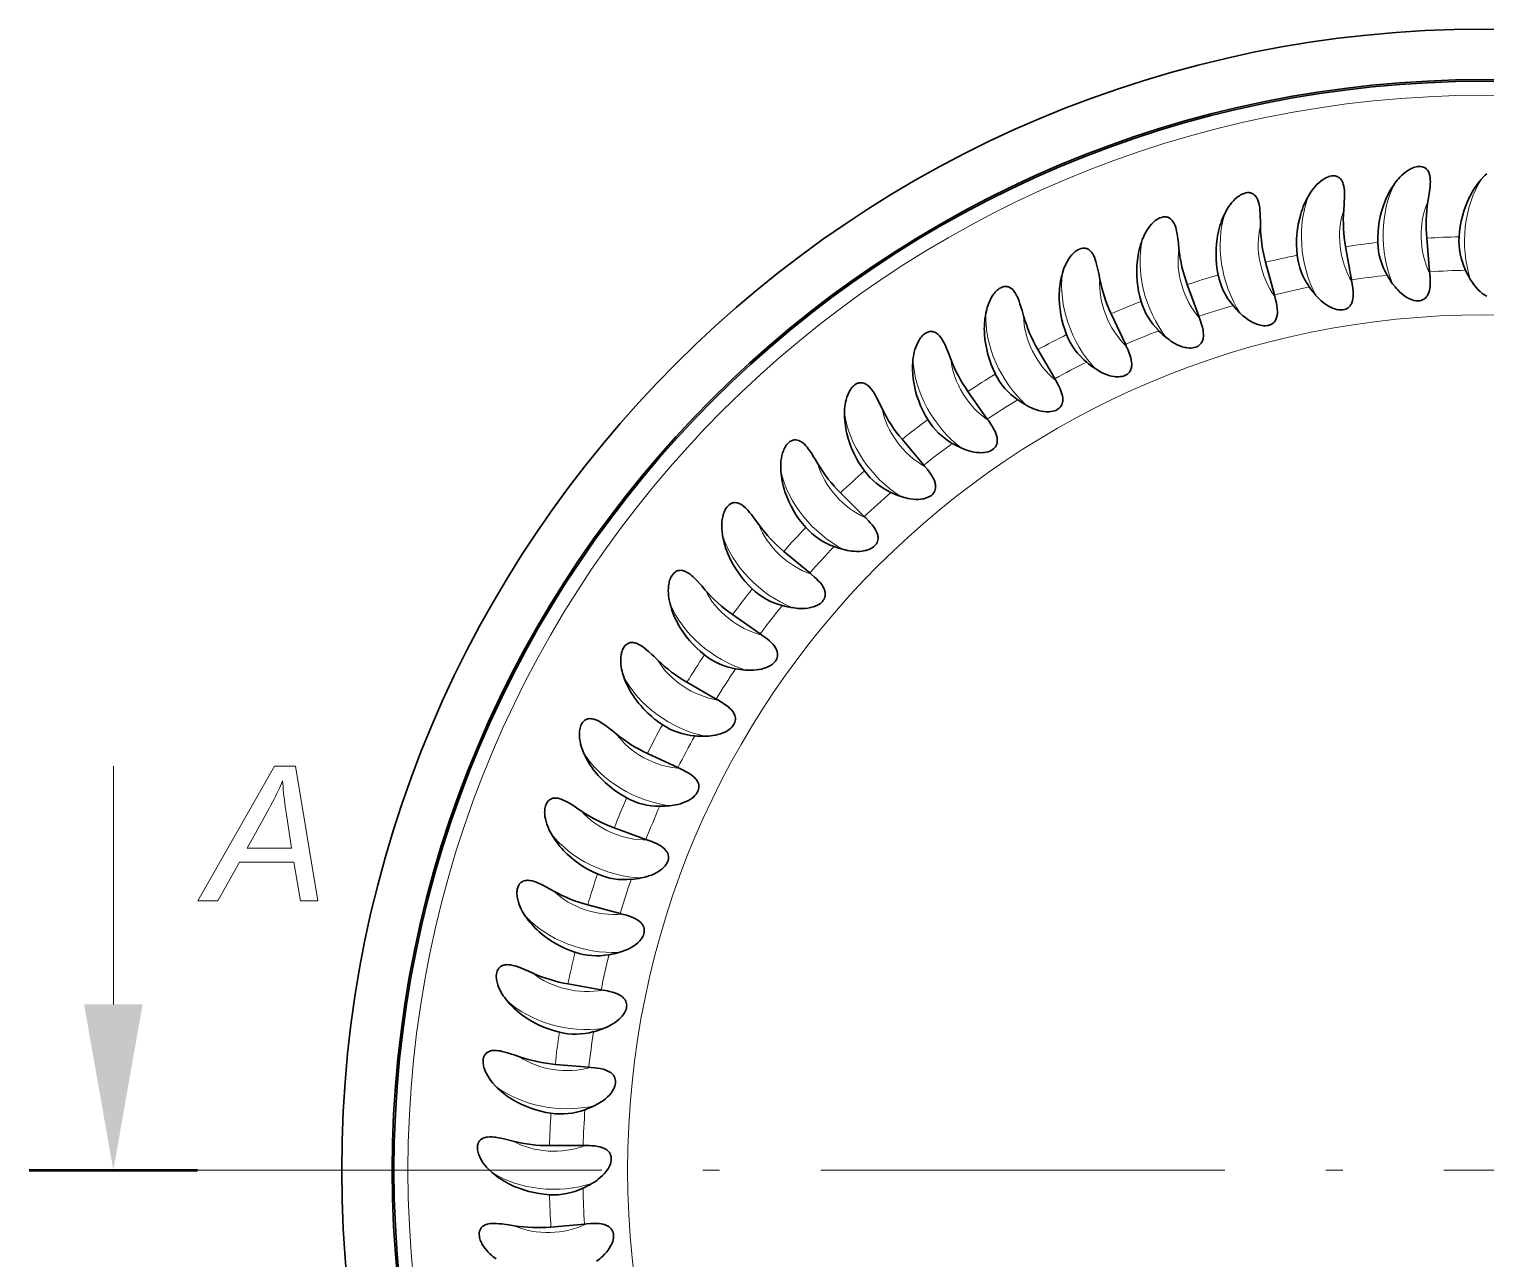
# Model space of a CAD drawing. Extents: x 0 to 297, y 0 to 546.
# Drawn here: x 115.16 to 158.41, y 509.59 to 546.12 of the extents above; entities that cross this region are included whole.
import ezdxf

# ---------------------------------------------------------------- set-up
doc = ezdxf.new("R2010")
doc.units = 0
doc.linetypes.add('DASHDOT', pattern=[18.5, 12, -3, 0.5, -3])

msp = doc.modelspace()

# ---------------------------------------------------------------- linework, layer by layer
at = {"color": 7, "lineweight": 30, "ltscale": 0.02501}
for p, q in [((156.648, 539.913), (156.736, 538.917)), ((149.539, 538.533), (149.881, 537.593))]:
    msp.add_line(p, q, dxfattribs=at)
at = {"color": 7, "lineweight": 30, "ltscale": 0.025009}
for p, q in [((154.242, 539.661), (154.415, 538.675)), ((147.28, 537.666), (147.703, 536.759)), ((145.104, 536.605), (145.605, 535.739)), ((143.03, 535.359), (143.604, 534.54)), ((141.072, 533.937), (141.715, 533.171)), ((137.563, 530.609), (138.33, 529.966)), ((136.04, 528.729), (136.859, 528.155)), ((134.686, 526.722), (135.553, 526.222)), ((133.513, 524.606), (134.419, 524.183)), ((132.528, 522.395), (133.468, 522.053)), ((131.74, 520.107), (132.706, 519.848)), ((131.154, 517.759), (132.139, 517.585)), ((130.775, 515.369), (131.771, 515.282)), ((130.605, 512.955), (131.606, 512.955)), ((130.647, 510.535), (131.644, 510.622))]:
    msp.add_line(p, q, dxfattribs=at)
at = {"color": 7, "lineweight": 30, "ltscale": 0.025008}
for p, q in [((151.866, 539.199), (152.125, 538.233)), ((139.245, 532.35), (139.952, 531.642))]:
    msp.add_line(p, q, dxfattribs=at)
at = {"color": 7, "lineweight": 30, "ltscale": 0.001466}
msp.add_line((156.736, 538.917), (156.741, 538.858), dxfattribs=at)
at = {"color": 7, "lineweight": 30, "ltscale": 0.001469}
msp.add_line((154.415, 538.675), (154.426, 538.618), dxfattribs=at)
at = {"color": 7, "lineweight": 30, "ltscale": 0.001468}
for p, q in [((152.125, 538.233), (152.14, 538.176)), ((147.703, 536.759), (147.728, 536.706)), ((145.605, 535.739), (145.634, 535.688)), ((141.715, 533.171), (141.753, 533.126)), ((139.952, 531.642), (139.994, 531.601)), ((138.33, 529.966), (138.375, 529.929)), ((136.859, 528.155), (136.908, 528.121)), ((135.553, 526.222), (135.604, 526.193)), ((132.706, 519.848), (132.763, 519.833)), ((132.139, 517.585), (132.197, 517.576)), ((131.771, 515.282), (131.83, 515.277)), ((131.606, 512.955), (131.664, 512.955)), ((131.644, 510.622), (131.702, 510.628))]:
    msp.add_line(p, q, dxfattribs=at)
at = {"color": 7, "lineweight": 30, "ltscale": 0.001467}
for p, q in [((149.881, 537.593), (149.902, 537.537)), ((143.604, 534.54), (143.637, 534.492)), ((134.419, 524.183), (134.473, 524.159)), ((133.468, 522.053), (133.523, 522.033))]:
    msp.add_line(p, q, dxfattribs=at)
at = {"color": 7, "lineweight": 13, "ltscale": 0.1769}
msp.add_line((117.657, 517.147), (117.657, 524.223), dxfattribs=at)
at = {"color": 7, "lineweight": 50, "ltscale": 0.125}
msp.add_line((115.157, 512.223), (120.157, 512.223), dxfattribs=at)
at = {"color": 7, "linetype": 'DASHDOT', "lineweight": 13}
msp.add_line((120.157, 512.223), (196.517, 512.223), dxfattribs=at)
at = {"color": 7, "lineweight": 30}
for points in [[(155.703, 541.542), (155.774, 541.634), (155.811, 541.678), (155.851, 541.721), (155.905, 541.776), (155.963, 541.828), (156.023, 541.876), (156.087, 541.921), (156.154, 541.96), (156.189, 541.978), (156.225, 541.994), (156.261, 542.009), (156.298, 542.021), (156.336, 542.031), (156.374, 542.038), (156.425, 542.042), (156.475, 542.041), (156.523, 542.032), (156.547, 542.025), (156.569, 542.017), (156.59, 542.006), (156.61, 541.994), (156.628, 541.981), (156.645, 541.965), (156.674, 541.932), (156.698, 541.895), (156.712, 541.866), (156.724, 541.837), (156.734, 541.804), (156.742, 541.771), (156.752, 541.705), (156.756, 541.638), (156.757, 541.585), (156.755, 541.533), (156.75, 541.45), (156.741, 541.368), (156.724, 541.244), (156.712, 541.163), (156.686, 540.999)], [(153.158, 541.201), (153.22, 541.299), (153.254, 541.346), (153.289, 541.392), (153.339, 541.451), (153.391, 541.508), (153.447, 541.561), (153.507, 541.611), (153.571, 541.657), (153.604, 541.678), (153.638, 541.697), (153.673, 541.714), (153.709, 541.73), (153.746, 541.743), (153.783, 541.753), (153.833, 541.762), (153.883, 541.765), (153.932, 541.761), (153.956, 541.756), (153.979, 541.749), (154.001, 541.741), (154.021, 541.73), (154.041, 541.718), (154.059, 541.705), (154.091, 541.674), (154.118, 541.639), (154.135, 541.612), (154.149, 541.584), (154.162, 541.552), (154.173, 541.519), (154.189, 541.454), (154.199, 541.388), (154.204, 541.336), (154.207, 541.283), (154.208, 541.201), (154.207, 541.118), (154.201, 540.993), (154.196, 540.911), (154.184, 540.746)], [(158.269, 541.66), (158.347, 541.745), (158.388, 541.786), (158.431, 541.825)], [(150.652, 540.64), (150.706, 540.742), (150.735, 540.792), (150.766, 540.841), (150.81, 540.905), (150.858, 540.966), (150.909, 541.024), (150.964, 541.079), (151.024, 541.13), (151.055, 541.153), (151.087, 541.175), (151.121, 541.196), (151.155, 541.214), (151.19, 541.23), (151.227, 541.244), (151.276, 541.257), (151.326, 541.265), (151.375, 541.265), (151.399, 541.262), (151.422, 541.257), (151.445, 541.25), (151.466, 541.242), (151.487, 541.232), (151.506, 541.22), (151.541, 541.192), (151.571, 541.159), (151.589, 541.134), (151.606, 541.107), (151.622, 541.076), (151.635, 541.045), (151.657, 540.981), (151.673, 540.916), (151.682, 540.865), (151.69, 540.813), (151.698, 540.731), (151.704, 540.648), (151.709, 540.524), (151.711, 540.441), (151.714, 540.275)], [(148.205, 539.862), (148.249, 539.969), (148.274, 540.021), (148.301, 540.072), (148.339, 540.139), (148.381, 540.204), (148.427, 540.267), (148.478, 540.326), (148.532, 540.382), (148.561, 540.408), (148.592, 540.433), (148.623, 540.456), (148.656, 540.478), (148.69, 540.497), (148.724, 540.514), (148.772, 540.531), (148.821, 540.543), (148.87, 540.547), (148.894, 540.547), (148.918, 540.544), (148.941, 540.539), (148.963, 540.533), (148.985, 540.524), (149.005, 540.514), (149.042, 540.489), (149.075, 540.46), (149.095, 540.436), (149.114, 540.41), (149.132, 540.381), (149.149, 540.351), (149.176, 540.29), (149.197, 540.226), (149.211, 540.176), (149.223, 540.125), (149.239, 540.043), (149.252, 539.961), (149.268, 539.838), (149.277, 539.756), (149.294, 539.591)], [(145.834, 538.873), (145.869, 538.984), (145.89, 539.038), (145.912, 539.092), (145.944, 539.162), (145.981, 539.23), (146.021, 539.296), (146.066, 539.36), (146.115, 539.421), (146.142, 539.449), (146.17, 539.477), (146.199, 539.502), (146.23, 539.526), (146.262, 539.549), (146.295, 539.568), (146.341, 539.59), (146.389, 539.606), (146.438, 539.615), (146.462, 539.616), (146.486, 539.615), (146.509, 539.613), (146.532, 539.608), (146.554, 539.602), (146.575, 539.593), (146.614, 539.572), (146.649, 539.545), (146.672, 539.523), (146.693, 539.499), (146.713, 539.472), (146.732, 539.443), (146.764, 539.385), (146.791, 539.323), (146.81, 539.274), (146.826, 539.224), (146.849, 539.145), (146.869, 539.064), (146.896, 538.943), (146.912, 538.862), (146.944, 538.699)], [(143.559, 537.682), (143.585, 537.795), (143.6, 537.851), (143.617, 537.906), (143.644, 537.979), (143.674, 538.05), (143.708, 538.12), (143.747, 538.187), (143.791, 538.252), (143.816, 538.283), (143.841, 538.312), (143.868, 538.341), (143.896, 538.367), (143.926, 538.392), (143.958, 538.415), (144.002, 538.44), (144.048, 538.46), (144.096, 538.473), (144.12, 538.477), (144.143, 538.478), (144.167, 538.478), (144.19, 538.475), (144.212, 538.47), (144.234, 538.464), (144.275, 538.446), (144.312, 538.422), (144.337, 538.403), (144.36, 538.381), (144.383, 538.355), (144.404, 538.328), (144.441, 538.273), (144.474, 538.214), (144.496, 538.167), (144.517, 538.118), (144.546, 538.041), (144.573, 537.963), (144.611, 537.844), (144.634, 537.764), (144.679, 537.605)], [(154.426, 538.618), (154.447, 538.49), (154.456, 538.425), (154.465, 538.335), (154.468, 538.245), (154.465, 538.181), (154.458, 538.118), (154.446, 538.056), (154.436, 538.024), (154.425, 537.993), (154.413, 537.966), (154.398, 537.94), (154.375, 537.905), (154.347, 537.874), (154.316, 537.847), (154.281, 537.824), (154.244, 537.806), (154.204, 537.793), (154.163, 537.785), (154.121, 537.78), (154.078, 537.78), (154.026, 537.785), (153.975, 537.795), (153.924, 537.809), (153.886, 537.822), (153.849, 537.837), (153.776, 537.871), (153.706, 537.911), (153.641, 537.955), (153.578, 538.002), (153.518, 538.053), (153.475, 538.093), (153.433, 538.135), (153.352, 538.223)], [(156.741, 538.858), (156.751, 538.729), (156.754, 538.664), (156.755, 538.573), (156.75, 538.483), (156.742, 538.42), (156.73, 538.357), (156.712, 538.297), (156.7, 538.266), (156.686, 538.236), (156.671, 538.21), (156.655, 538.185), (156.628, 538.153), (156.598, 538.124), (156.565, 538.1), (156.528, 538.08), (156.489, 538.066), (156.449, 538.056), (156.407, 538.051), (156.364, 538.051), (156.322, 538.054), (156.271, 538.064), (156.22, 538.078), (156.17, 538.096), (156.134, 538.112), (156.098, 538.13), (156.029, 538.171), (155.962, 538.217), (155.901, 538.266), (155.843, 538.319), (155.788, 538.375), (155.748, 538.419), (155.71, 538.464), (155.637, 538.558)], [(158.434, 538.187), (158.399, 538.206), (158.364, 538.227), (158.299, 538.273), (158.237, 538.325), (158.18, 538.379), (158.127, 538.437), (158.077, 538.497), (158.041, 538.545), (158.007, 538.593), (157.943, 538.694)], [(152.14, 538.176), (152.173, 538.051), (152.187, 537.987), (152.203, 537.898), (152.214, 537.808), (152.218, 537.745), (152.216, 537.681), (152.209, 537.618), (152.203, 537.586), (152.194, 537.554), (152.184, 537.526), (152.172, 537.499), (152.152, 537.462), (152.127, 537.429), (152.098, 537.399), (152.066, 537.373), (152.03, 537.352), (151.991, 537.336), (151.951, 537.323), (151.909, 537.316), (151.867, 537.312), (151.815, 537.312), (151.763, 537.318), (151.711, 537.327), (151.672, 537.336), (151.633, 537.348), (151.558, 537.376), (151.485, 537.41), (151.416, 537.448), (151.35, 537.489), (151.285, 537.535), (151.238, 537.571), (151.193, 537.609), (151.105, 537.69)], [(149.902, 537.537), (149.945, 537.415), (149.965, 537.353), (149.989, 537.266), (150.008, 537.177), (150.017, 537.115), (150.021, 537.051), (150.019, 536.988), (150.015, 536.955), (150.01, 536.922), (150.002, 536.893), (149.993, 536.865), (149.975, 536.827), (149.954, 536.792), (149.928, 536.76), (149.898, 536.731), (149.864, 536.707), (149.827, 536.687), (149.788, 536.671), (149.747, 536.66), (149.705, 536.653), (149.653, 536.648), (149.601, 536.649), (149.548, 536.654), (149.508, 536.66), (149.469, 536.668), (149.391, 536.689), (149.315, 536.717), (149.244, 536.748), (149.174, 536.784), (149.106, 536.824), (149.056, 536.856), (149.008, 536.89), (148.913, 536.962)], [(141.397, 536.298), (141.412, 536.412), (141.422, 536.469), (141.435, 536.526), (141.455, 536.601), (141.479, 536.674), (141.507, 536.746), (141.54, 536.817), (141.578, 536.885), (141.6, 536.918), (141.622, 536.95), (141.647, 536.98), (141.673, 537.009), (141.7, 537.037), (141.73, 537.062), (141.771, 537.091), (141.816, 537.115), (141.862, 537.132), (141.886, 537.138), (141.909, 537.141), (141.932, 537.143), (141.956, 537.142), (141.978, 537.139), (142.001, 537.135), (142.043, 537.121), (142.082, 537.1), (142.108, 537.083), (142.133, 537.063), (142.158, 537.04), (142.182, 537.015), (142.224, 536.962), (142.261, 536.907), (142.288, 536.862), (142.312, 536.815), (142.349, 536.741), (142.383, 536.665), (142.43, 536.55), (142.46, 536.473), (142.519, 536.319)], [(147.728, 536.706), (147.782, 536.588), (147.807, 536.528), (147.838, 536.443), (147.865, 536.357), (147.879, 536.295), (147.889, 536.232), (147.892, 536.169), (147.892, 536.135), (147.889, 536.103), (147.884, 536.073), (147.877, 536.044), (147.863, 536.005), (147.844, 535.968), (147.821, 535.933), (147.794, 535.902), (147.762, 535.875), (147.727, 535.852), (147.689, 535.833), (147.65, 535.818), (147.609, 535.807), (147.557, 535.799), (147.505, 535.795), (147.452, 535.795), (147.412, 535.798), (147.372, 535.802), (147.293, 535.817), (147.215, 535.838), (147.141, 535.863), (147.068, 535.892), (146.997, 535.926), (146.945, 535.953), (146.893, 535.983), (146.793, 536.047)], [(139.363, 534.729), (139.368, 534.845), (139.374, 534.903), (139.381, 534.96), (139.394, 535.036), (139.412, 535.112), (139.433, 535.186), (139.46, 535.259), (139.493, 535.331), (139.511, 535.365), (139.531, 535.399), (139.553, 535.432), (139.576, 535.463), (139.601, 535.492), (139.628, 535.52), (139.667, 535.553), (139.709, 535.581), (139.754, 535.601), (139.777, 535.609), (139.8, 535.615), (139.823, 535.618), (139.846, 535.62), (139.869, 535.619), (139.892, 535.616), (139.935, 535.606), (139.976, 535.589), (140.003, 535.574), (140.03, 535.556), (140.057, 535.535), (140.083, 535.512), (140.129, 535.464), (140.171, 535.412), (140.201, 535.369), (140.23, 535.325), (140.273, 535.254), (140.313, 535.182), (140.37, 535.071), (140.407, 534.997), (140.479, 534.848)], [(145.634, 535.688), (145.698, 535.575), (145.728, 535.518), (145.767, 535.436), (145.801, 535.352), (145.821, 535.292), (145.836, 535.23), (145.845, 535.167), (145.847, 535.134), (145.847, 535.101), (145.845, 535.071), (145.84, 535.042), (145.83, 535.001), (145.815, 534.963), (145.795, 534.927), (145.77, 534.893), (145.741, 534.864), (145.708, 534.838), (145.672, 534.815), (145.634, 534.797), (145.594, 534.783), (145.544, 534.769), (145.492, 534.761), (145.439, 534.756), (145.399, 534.756), (145.359, 534.757), (145.279, 534.764), (145.199, 534.778), (145.123, 534.797), (145.048, 534.82), (144.974, 534.847), (144.92, 534.87), (144.866, 534.895), (144.76, 534.95)], [(143.637, 534.492), (143.711, 534.385), (143.746, 534.33), (143.792, 534.252), (143.833, 534.171), (143.858, 534.113), (143.878, 534.053), (143.893, 533.991), (143.898, 533.958), (143.901, 533.925), (143.901, 533.896), (143.899, 533.866), (143.892, 533.825), (143.881, 533.785), (143.864, 533.747), (143.842, 533.712), (143.816, 533.68), (143.785, 533.651), (143.751, 533.626), (143.715, 533.604), (143.676, 533.586), (143.627, 533.569), (143.576, 533.556), (143.524, 533.547), (143.484, 533.542), (143.444, 533.54), (143.364, 533.541), (143.283, 533.547), (143.206, 533.559), (143.129, 533.576), (143.053, 533.597), (142.997, 533.615), (142.941, 533.635), (142.831, 533.68)], [(137.474, 532.99), (137.469, 533.106), (137.469, 533.164), (137.472, 533.222), (137.478, 533.299), (137.489, 533.375), (137.504, 533.451), (137.524, 533.527), (137.55, 533.6), (137.566, 533.636), (137.583, 533.672), (137.601, 533.706), (137.622, 533.739), (137.644, 533.771), (137.669, 533.801), (137.705, 533.837), (137.744, 533.868), (137.787, 533.893), (137.809, 533.902), (137.832, 533.91), (137.854, 533.916), (137.877, 533.919), (137.9, 533.92), (137.923, 533.92), (137.967, 533.913), (138.009, 533.9), (138.038, 533.887), (138.066, 533.872), (138.095, 533.853), (138.122, 533.833), (138.173, 533.789), (138.219, 533.74), (138.253, 533.7), (138.286, 533.659), (138.334, 533.592), (138.381, 533.523), (138.447, 533.418), (138.49, 533.348), (138.575, 533.206)], [(141.753, 533.126), (141.835, 533.026), (141.875, 532.974), (141.927, 532.901), (141.975, 532.824), (142.005, 532.768), (142.031, 532.71), (142.051, 532.649), (142.059, 532.617), (142.064, 532.585), (142.067, 532.555), (142.068, 532.525), (142.065, 532.484), (142.056, 532.443), (142.043, 532.404), (142.024, 532.367), (142.001, 532.332), (141.973, 532.301), (141.942, 532.273), (141.907, 532.248), (141.87, 532.227), (141.823, 532.205), (141.773, 532.188), (141.722, 532.174), (141.683, 532.167), (141.643, 532.161), (141.563, 532.154), (141.482, 532.154), (141.404, 532.159), (141.326, 532.169), (141.249, 532.183), (141.191, 532.196), (141.134, 532.211), (141.02, 532.247)], [(135.743, 531.093), (135.728, 531.208), (135.723, 531.265), (135.721, 531.323), (135.721, 531.401), (135.725, 531.478), (135.733, 531.555), (135.747, 531.632), (135.766, 531.707), (135.778, 531.745), (135.792, 531.781), (135.808, 531.817), (135.825, 531.852), (135.845, 531.885), (135.867, 531.917), (135.9, 531.956), (135.936, 531.991), (135.976, 532.019), (135.998, 532.031), (136.02, 532.04), (136.042, 532.048), (136.064, 532.053), (136.087, 532.057), (136.11, 532.058), (136.154, 532.055), (136.197, 532.046), (136.227, 532.035), (136.256, 532.023), (136.287, 532.007), (136.316, 531.989), (136.37, 531.949), (136.42, 531.905), (136.458, 531.868), (136.494, 531.83), (136.548, 531.767), (136.6, 531.703), (136.676, 531.604), (136.725, 531.537), (136.822, 531.404)], [(139.994, 531.601), (140.085, 531.509), (140.129, 531.461), (140.188, 531.392), (140.242, 531.319), (140.277, 531.266), (140.307, 531.21), (140.333, 531.152), (140.343, 531.121), (140.351, 531.089), (140.357, 531.06), (140.36, 531.03), (140.361, 530.988), (140.356, 530.947), (140.346, 530.907), (140.331, 530.868), (140.31, 530.832), (140.285, 530.798), (140.257, 530.768), (140.224, 530.74), (140.189, 530.716), (140.144, 530.69), (140.096, 530.668), (140.046, 530.651), (140.008, 530.639), (139.969, 530.63), (139.89, 530.617), (139.809, 530.609), (139.731, 530.608), (139.653, 530.611), (139.574, 530.618), (139.516, 530.626), (139.457, 530.636), (139.341, 530.662)], [(134.184, 529.052), (134.16, 529.165), (134.15, 529.222), (134.142, 529.279), (134.135, 529.357), (134.133, 529.434), (134.134, 529.511), (134.141, 529.589), (134.154, 529.666), (134.163, 529.704), (134.173, 529.742), (134.186, 529.779), (134.2, 529.815), (134.217, 529.85), (134.236, 529.884), (134.265, 529.926), (134.299, 529.964), (134.336, 529.995), (134.356, 530.008), (134.377, 530.02), (134.399, 530.029), (134.421, 530.037), (134.443, 530.042), (134.466, 530.045), (134.51, 530.046), (134.554, 530.041), (134.585, 530.033), (134.615, 530.023), (134.646, 530.01), (134.677, 529.994), (134.734, 529.959), (134.788, 529.92), (134.829, 529.886), (134.868, 529.852), (134.927, 529.794), (134.985, 529.734), (135.069, 529.642), (135.124, 529.58), (135.232, 529.455)], [(138.375, 529.929), (138.474, 529.844), (138.522, 529.801), (138.586, 529.737), (138.647, 529.67), (138.686, 529.62), (138.721, 529.567), (138.751, 529.511), (138.765, 529.481), (138.776, 529.45), (138.784, 529.421), (138.79, 529.392), (138.794, 529.35), (138.793, 529.309), (138.786, 529.268), (138.774, 529.228), (138.757, 529.19), (138.735, 529.155), (138.709, 529.121), (138.679, 529.091), (138.647, 529.064), (138.604, 529.034), (138.558, 529.008), (138.51, 528.986), (138.473, 528.972), (138.435, 528.959), (138.357, 528.939), (138.277, 528.925), (138.2, 528.916), (138.121, 528.912), (138.042, 528.913), (137.983, 528.916), (137.924, 528.921), (137.806, 528.936)], [(136.908, 528.121), (137.013, 528.046), (137.065, 528.007), (137.135, 527.949), (137.201, 527.887), (137.244, 527.841), (137.284, 527.791), (137.319, 527.738), (137.335, 527.709), (137.349, 527.679), (137.359, 527.651), (137.368, 527.623), (137.375, 527.582), (137.378, 527.54), (137.375, 527.499), (137.367, 527.458), (137.353, 527.419), (137.334, 527.382), (137.311, 527.346), (137.284, 527.314), (137.254, 527.284), (137.214, 527.25), (137.17, 527.221), (137.125, 527.194), (137.089, 527.177), (137.052, 527.161), (136.976, 527.134), (136.898, 527.113), (136.821, 527.098), (136.744, 527.087), (136.665, 527.081), (136.606, 527.078), (136.547, 527.078), (136.428, 527.083)], [(132.81, 526.883), (132.775, 526.993), (132.76, 527.049), (132.748, 527.106), (132.734, 527.182), (132.725, 527.259), (132.72, 527.336), (132.72, 527.414), (132.726, 527.492), (132.731, 527.531), (132.739, 527.569), (132.748, 527.607), (132.759, 527.645), (132.773, 527.681), (132.789, 527.716), (132.814, 527.76), (132.844, 527.801), (132.879, 527.836), (132.898, 527.851), (132.918, 527.864), (132.938, 527.875), (132.959, 527.884), (132.981, 527.892), (133.003, 527.897), (133.047, 527.902), (133.092, 527.9), (133.123, 527.895), (133.153, 527.888), (133.186, 527.877), (133.218, 527.864), (133.278, 527.835), (133.336, 527.8), (133.379, 527.77), (133.421, 527.739), (133.485, 527.687), (133.548, 527.632), (133.639, 527.548), (133.699, 527.491), (133.818, 527.376)], [(135.604, 526.193), (135.715, 526.128), (135.771, 526.093), (135.845, 526.041), (135.916, 525.986), (135.963, 525.943), (136.007, 525.897), (136.047, 525.847), (136.065, 525.82), (136.082, 525.791), (136.094, 525.764), (136.105, 525.736), (136.117, 525.696), (136.123, 525.655), (136.124, 525.614), (136.119, 525.573), (136.108, 525.532), (136.093, 525.494), (136.073, 525.456), (136.049, 525.422), (136.022, 525.389), (135.985, 525.352), (135.944, 525.319), (135.9, 525.289), (135.866, 525.268), (135.831, 525.249), (135.758, 525.216), (135.682, 525.188), (135.607, 525.166), (135.53, 525.148), (135.453, 525.135), (135.394, 525.128), (135.335, 525.122), (135.216, 525.117)], [(131.629, 524.602), (131.585, 524.709), (131.566, 524.764), (131.548, 524.819), (131.528, 524.894), (131.512, 524.969), (131.5, 525.046), (131.493, 525.124), (131.493, 525.202), (131.495, 525.241), (131.498, 525.28), (131.504, 525.318), (131.512, 525.357), (131.523, 525.394), (131.536, 525.431), (131.557, 525.477), (131.583, 525.52), (131.615, 525.557), (131.632, 525.574), (131.651, 525.589), (131.671, 525.602), (131.691, 525.613), (131.712, 525.622), (131.734, 525.629), (131.777, 525.638), (131.821, 525.64), (131.853, 525.638), (131.884, 525.633), (131.918, 525.626), (131.951, 525.616), (132.013, 525.591), (132.073, 525.562), (132.119, 525.536), (132.163, 525.508), (132.232, 525.462), (132.299, 525.413), (132.398, 525.337), (132.462, 525.286), (132.591, 525.182)], [(134.473, 524.159), (134.59, 524.103), (134.648, 524.073), (134.726, 524.028), (134.802, 523.979), (134.853, 523.941), (134.901, 523.899), (134.944, 523.853), (134.965, 523.827), (134.984, 523.8), (134.999, 523.774), (135.012, 523.747), (135.027, 523.708), (135.037, 523.668), (135.041, 523.627), (135.04, 523.585), (135.033, 523.544), (135.021, 523.504), (135.004, 523.466), (134.983, 523.429), (134.959, 523.394), (134.925, 523.354), (134.888, 523.317), (134.847, 523.284), (134.815, 523.26), (134.781, 523.238), (134.711, 523.198), (134.638, 523.164), (134.565, 523.136), (134.491, 523.112), (134.414, 523.091), (134.357, 523.079), (134.298, 523.068), (134.18, 523.053)], [(130.652, 522.227), (130.599, 522.33), (130.574, 522.383), (130.552, 522.436), (130.526, 522.509), (130.503, 522.583), (130.485, 522.658), (130.471, 522.735), (130.464, 522.813), (130.462, 522.852), (130.463, 522.891), (130.465, 522.93), (130.47, 522.969), (130.477, 523.007), (130.486, 523.044), (130.504, 523.092), (130.526, 523.137), (130.554, 523.178), (130.57, 523.196), (130.588, 523.212), (130.606, 523.227), (130.625, 523.24), (130.646, 523.251), (130.666, 523.26), (130.709, 523.272), (130.753, 523.278), (130.784, 523.279), (130.816, 523.277), (130.85, 523.272), (130.884, 523.265), (130.948, 523.246), (131.011, 523.222), (131.058, 523.2), (131.105, 523.177), (131.178, 523.137), (131.249, 523.094), (131.353, 523.027), (131.422, 522.981), (131.559, 522.888)], [(133.523, 522.033), (133.645, 521.988), (133.705, 521.963), (133.787, 521.926), (133.867, 521.883), (133.921, 521.849), (133.972, 521.812), (134.02, 521.77), (134.043, 521.746), (134.064, 521.72), (134.081, 521.696), (134.097, 521.671), (134.115, 521.633), (134.128, 521.594), (134.136, 521.553), (134.138, 521.512), (134.135, 521.47), (134.127, 521.429), (134.113, 521.389), (134.096, 521.351), (134.074, 521.314), (134.044, 521.271), (134.01, 521.232), (133.972, 521.194), (133.942, 521.168), (133.911, 521.143), (133.845, 521.097), (133.775, 521.057), (133.705, 521.022), (133.632, 520.992), (133.558, 520.965), (133.502, 520.948), (133.444, 520.932), (133.328, 520.906)], [(129.885, 519.776), (129.823, 519.874), (129.795, 519.924), (129.768, 519.976), (129.735, 520.046), (129.706, 520.118), (129.681, 520.191), (129.661, 520.266), (129.647, 520.343), (129.642, 520.382), (129.639, 520.421), (129.638, 520.46), (129.639, 520.499), (129.643, 520.538), (129.649, 520.576), (129.662, 520.625), (129.681, 520.672), (129.705, 520.715), (129.72, 520.734), (129.736, 520.752), (129.752, 520.768), (129.771, 520.783), (129.79, 520.795), (129.81, 520.806), (129.851, 520.822), (129.894, 520.832), (129.926, 520.835), (129.957, 520.836), (129.992, 520.834), (130.026, 520.83), (130.091, 520.817), (130.156, 520.798), (130.205, 520.781), (130.254, 520.762), (130.33, 520.728), (130.404, 520.692), (130.514, 520.634), (130.587, 520.594), (130.732, 520.514)], [(132.763, 519.833), (132.888, 519.799), (132.95, 519.779), (133.035, 519.749), (133.118, 519.714), (133.175, 519.685), (133.229, 519.652), (133.28, 519.614), (133.305, 519.592), (133.328, 519.569), (133.348, 519.546), (133.365, 519.522), (133.387, 519.486), (133.403, 519.448), (133.415, 519.408), (133.421, 519.367), (133.421, 519.326), (133.416, 519.284), (133.407, 519.243), (133.392, 519.203), (133.374, 519.165), (133.348, 519.12), (133.318, 519.077), (133.283, 519.037), (133.256, 519.008), (133.227, 518.98), (133.164, 518.929), (133.098, 518.882), (133.032, 518.842), (132.962, 518.805), (132.891, 518.772), (132.836, 518.75), (132.78, 518.729), (132.667, 518.694)], [(129.335, 517.268), (129.265, 517.36), (129.232, 517.407), (129.201, 517.456), (129.162, 517.523), (129.127, 517.592), (129.096, 517.663), (129.069, 517.736), (129.048, 517.812), (129.04, 517.85), (129.034, 517.889), (129.029, 517.927), (129.027, 517.966), (129.027, 518.005), (129.03, 518.044), (129.039, 518.094), (129.054, 518.142), (129.074, 518.187), (129.087, 518.208), (129.101, 518.227), (129.117, 518.244), (129.133, 518.26), (129.151, 518.275), (129.17, 518.287), (129.21, 518.307), (129.252, 518.32), (129.283, 518.326), (129.315, 518.33), (129.349, 518.331), (129.384, 518.33), (129.45, 518.323), (129.516, 518.31), (129.567, 518.297), (129.617, 518.282), (129.695, 518.255), (129.773, 518.225), (129.887, 518.177), (129.963, 518.144), (130.114, 518.076)], [(132.197, 517.576), (132.324, 517.552), (132.388, 517.538), (132.475, 517.515), (132.561, 517.487), (132.62, 517.463), (132.677, 517.435), (132.731, 517.402), (132.758, 517.383), (132.783, 517.361), (132.805, 517.34), (132.824, 517.318), (132.849, 517.284), (132.868, 517.248), (132.883, 517.209), (132.893, 517.169), (132.897, 517.127), (132.896, 517.085), (132.89, 517.044), (132.879, 517.003), (132.865, 516.963), (132.842, 516.916), (132.815, 516.87), (132.785, 516.827), (132.76, 516.796), (132.733, 516.766), (132.676, 516.709), (132.614, 516.657), (132.551, 516.611), (132.485, 516.569), (132.417, 516.53), (132.364, 516.503), (132.31, 516.477), (132.2, 516.432)], [(129.006, 514.721), (128.928, 514.806), (128.891, 514.851), (128.856, 514.897), (128.811, 514.96), (128.77, 515.026), (128.733, 515.094), (128.7, 515.165), (128.673, 515.238), (128.661, 515.275), (128.651, 515.313), (128.644, 515.352), (128.638, 515.39), (128.635, 515.429), (128.635, 515.468), (128.639, 515.518), (128.649, 515.568), (128.666, 515.614), (128.677, 515.636), (128.689, 515.656), (128.703, 515.675), (128.718, 515.692), (128.735, 515.708), (128.753, 515.722), (128.791, 515.745), (128.832, 515.762), (128.862, 515.771), (128.893, 515.777), (128.927, 515.781), (128.961, 515.783), (129.028, 515.782), (129.095, 515.775), (129.147, 515.766), (129.198, 515.755), (129.278, 515.735), (129.358, 515.712), (129.477, 515.675), (129.555, 515.648), (129.711, 515.594)], [(131.83, 515.277), (131.959, 515.265), (132.023, 515.256), (132.113, 515.241), (132.201, 515.221), (132.261, 515.202), (132.321, 515.179), (132.377, 515.151), (132.406, 515.134), (132.433, 515.115), (132.456, 515.096), (132.477, 515.075), (132.505, 515.043), (132.527, 515.009), (132.546, 514.972), (132.559, 514.932), (132.566, 514.891), (132.569, 514.85), (132.566, 514.807), (132.559, 514.766), (132.548, 514.725), (132.53, 514.676), (132.508, 514.628), (132.481, 514.583), (132.459, 514.549), (132.435, 514.517), (132.383, 514.456), (132.325, 514.399), (132.267, 514.347), (132.205, 514.299), (132.14, 514.254), (132.09, 514.223), (132.039, 514.193), (131.933, 514.138)], [(128.9, 512.155), (128.815, 512.233), (128.774, 512.275), (128.735, 512.317), (128.685, 512.377), (128.638, 512.438), (128.595, 512.503), (128.557, 512.57), (128.523, 512.641), (128.508, 512.677), (128.495, 512.714), (128.484, 512.752), (128.475, 512.79), (128.469, 512.828), (128.465, 512.867), (128.465, 512.917), (128.471, 512.968), (128.483, 513.015), (128.492, 513.037), (128.503, 513.059), (128.515, 513.079), (128.529, 513.097), (128.544, 513.115), (128.56, 513.13), (128.596, 513.156), (128.635, 513.177), (128.665, 513.188), (128.695, 513.197), (128.729, 513.205), (128.763, 513.21), (128.83, 513.214), (128.897, 513.213), (128.949, 513.208), (129.001, 513.202), (129.083, 513.189), (129.164, 513.174), (129.286, 513.146), (129.366, 513.127), (129.527, 513.087)], [(131.664, 512.955), (131.794, 512.954), (131.859, 512.951), (131.949, 512.944), (132.039, 512.931), (132.101, 512.918), (132.162, 512.9), (132.221, 512.877), (132.251, 512.862), (132.279, 512.846), (132.304, 512.829), (132.327, 512.81), (132.357, 512.781), (132.383, 512.749), (132.404, 512.713), (132.421, 512.675), (132.432, 512.635), (132.438, 512.594), (132.439, 512.552), (132.436, 512.509), (132.429, 512.467), (132.415, 512.417), (132.396, 512.368), (132.374, 512.32), (132.354, 512.285), (132.333, 512.251), (132.287, 512.185), (132.235, 512.123), (132.181, 512.067), (132.123, 512.014), (132.063, 511.963), (132.016, 511.927), (131.967, 511.893), (131.867, 511.829)], [(129.018, 509.59), (128.926, 509.66), (128.882, 509.698), (128.839, 509.737), (128.784, 509.792), (128.733, 509.849), (128.684, 509.91), (128.64, 509.974), (128.6, 510.041), (128.582, 510.076), (128.566, 510.111), (128.552, 510.148), (128.539, 510.185), (128.53, 510.223), (128.523, 510.261), (128.518, 510.311), (128.519, 510.362), (128.528, 510.41), (128.535, 510.433), (128.543, 510.456), (128.554, 510.476), (128.566, 510.496), (128.58, 510.515), (128.595, 510.532), (128.628, 510.561), (128.665, 510.585), (128.694, 510.599), (128.723, 510.61), (128.756, 510.62), (128.79, 510.628), (128.856, 510.638), (128.923, 510.643), (128.975, 510.643), (129.027, 510.642), (129.11, 510.636), (129.193, 510.627), (129.316, 510.611), (129.398, 510.598), (129.561, 510.572)], [(131.702, 510.628), (131.831, 510.638), (131.896, 510.641), (131.987, 510.642), (132.077, 510.637), (132.14, 510.629), (132.203, 510.617), (132.263, 510.599), (132.294, 510.586), (132.324, 510.572), (132.35, 510.558), (132.375, 510.541), (132.407, 510.515), (132.436, 510.485), (132.46, 510.451), (132.48, 510.415), (132.495, 510.376), (132.504, 510.335), (132.509, 510.293), (132.51, 510.251), (132.506, 510.208), (132.496, 510.157), (132.482, 510.107), (132.464, 510.057), (132.448, 510.02), (132.43, 509.984), (132.389, 509.915), (132.343, 509.849), (132.294, 509.788), (132.241, 509.73), (132.185, 509.674), (132.141, 509.634), (132.096, 509.596), (132.002, 509.524)]]:
    msp.add_lwpolyline(points, dxfattribs=at)
at = {"color": 7, "lineweight": 13}
for points in [[(120.17, 520.223), (122.437, 524.223), (123.068, 524.223), (123.728, 520.223), (123.21, 520.223), (123.016, 521.375), (121.398, 521.375), (120.757, 520.223)], [(121.627, 521.787), (122.95, 521.787), (122.795, 522.791), (122.777, 522.908), (122.761, 523.022), (122.747, 523.131), (122.734, 523.237), (122.722, 523.339), (122.711, 523.436), (122.702, 523.53), (122.694, 523.619), (122.688, 523.705), (122.683, 523.787), (122.654, 523.717), (122.623, 523.644), (122.59, 523.569), (122.554, 523.491), (122.515, 523.411), (122.474, 523.328), (122.43, 523.243), (122.384, 523.155), (122.336, 523.064), (122.285, 522.971)]]:
    msp.add_lwpolyline(points, close=True, dxfattribs=at)
at = {"color": 7, "lineweight": 30}
for radius in [33.9, 32.4, 32.35]:
    msp.add_circle((158.337, 512.223), radius, dxfattribs=at)
at = {"color": 7, "lineweight": 13}
for radius in [31.934, 25.412]:
    msp.add_circle((158.337, 512.223), radius, dxfattribs=at)
at = {"color": 7, "lineweight": 30}
for centre, radius, start, end in [((157.759, 540.068), 2.53, 144.3455, 158.4814), ((160.188, 540.012), 2.53, 139.3455, 153.4814), ((155.334, 539.911), 2.53, 149.3455, 163.4814), ((160.728, 539.769), 3.123, 153.9062, 176.5804), ((152.933, 539.544), 2.53, 154.3455, 168.4814), ((155.908, 539.765), 3.123, 163.9062, 186.5804), ((158.631, 540.437), 4.458, 176.0235, 190.0269), ((158.318, 539.872), 3.123, 158.9062, 181.5804), ((161.089, 540.304), 4.458, 171.0235, 185.0269), ((156.171, 540.355), 4.458, 181.0235, 195.0269), ((150.572, 538.969), 2.53, 159.3455, 173.4814), ((153.517, 539.449), 3.123, 168.9062, 191.5804), ((157.209, 539.836), 2.014, 181.4081, 210.5768), ((159.62, 539.829), 2.014, 176.4068, 205.5698), ((153.727, 540.059), 4.458, 186.0235, 200.0269), ((154.806, 539.632), 2.014, 186.4069, 215.5746), ((148.27, 538.191), 2.53, 164.3455, 178.4814), ((151.161, 538.924), 3.121, 173.8904, 196.5722), ((160.614, 540.275), 3.105, 205.0795, 210.6256), ((151.319, 539.552), 4.458, 191.0235, 205.0269), ((152.431, 539.22), 2.014, 191.4067, 220.5747), ((155.709, 540.244), 3.105, 215.0795, 220.6256), ((158.161, 540.367), 3.105, 210.0795, 215.6256), ((148.861, 538.197), 3.121, 178.8904, 201.5722), ((150.101, 538.603), 2.014, 196.4067, 225.5747), ((146.045, 537.215), 2.53, 169.3455, 183.4814), ((148.964, 538.836), 4.458, 196.0235, 210.0269), ((153.276, 539.909), 3.105, 220.0795, 225.6256), ((150.883, 539.362), 3.105, 225.0795, 230.6256), ((146.635, 537.274), 3.123, 183.9062, 206.5804), ((147.833, 537.784), 2.014, 201.4067, 230.5747), ((143.914, 536.048), 2.53, 174.3455, 188.4814), ((146.68, 537.918), 4.458, 201.0235, 215.0269), ((145.645, 536.772), 2.014, 206.4067, 235.5747), ((148.546, 538.609), 3.105, 230.0795, 235.6256), ((144.496, 536.158), 3.123, 188.9062, 211.5804), ((146.283, 537.656), 3.105, 235.0795, 240.6256), ((141.893, 534.701), 2.53, 179.3455, 193.4814), ((144.485, 536.804), 4.458, 206.0235, 220.0269), ((143.554, 535.572), 2.014, 211.4067, 240.5747), ((142.462, 534.861), 3.123, 193.9062, 216.5804), ((144.113, 536.508), 3.105, 240.0795, 245.6256), ((139.996, 533.182), 2.53, 184.3455, 198.4814), ((142.395, 535.503), 4.458, 211.0235, 225.0269), ((141.575, 534.195), 2.014, 216.4067, 245.5747), ((140.55, 533.391), 3.123, 198.9062, 221.5804), ((142.05, 535.176), 3.105, 245.0795, 250.6256), ((138.239, 531.504), 2.53, 189.3455, 203.4814), ((140.427, 534.025), 4.458, 216.0235, 230.0269), ((139.724, 532.65), 2.014, 221.4067, 250.5747), ((140.112, 533.669), 3.105, 250.0795, 255.6256), ((138.773, 531.761), 3.123, 203.9062, 226.5804), ((138.595, 532.381), 4.458, 221.0234, 235.0269), ((138.014, 530.95), 2.014, 226.4067, 255.5747), ((136.635, 529.679), 2.53, 194.3455, 208.4814), ((138.312, 531.999), 3.105, 255.0795, 260.6256), ((137.144, 529.981), 3.123, 208.9062, 231.5804), ((136.913, 530.584), 4.458, 226.0234, 240.0269), ((136.46, 529.108), 2.014, 231.4067, 260.5747), ((135.197, 527.721), 2.53, 199.3455, 213.4814), ((136.664, 530.179), 3.105, 260.0795, 265.6256), ((135.571, 527.974), 2.982, 213.5734, 228.5319), ((135.822, 528.24), 3.348, 228.3326, 236.1561), ((135.395, 528.647), 4.458, 231.0234, 245.0269), ((135.071, 527.137), 2.014, 236.4067, 265.5747), ((135.182, 528.222), 3.105, 265.0795, 270.6256), ((133.934, 525.645), 2.53, 204.3455, 218.4814), ((134.383, 526.031), 3.123, 218.9062, 241.5804), ((134.051, 526.585), 4.458, 236.0234, 250.0269), ((133.86, 525.052), 2.014, 241.4067, 270.5747), ((133.876, 526.143), 3.105, 270.0795, 275.6256), ((132.857, 523.467), 2.53, 209.3455, 223.4814), ((133.27, 523.891), 3.123, 223.9062, 246.5804), ((132.835, 522.87), 2.014, 246.4067, 275.5747), ((132.756, 523.958), 3.105, 275.0795, 280.6256), ((132.891, 524.414), 4.458, 241.0234, 255.0269), ((131.974, 521.204), 2.53, 214.3455, 228.4814), ((132.349, 521.662), 3.123, 228.9062, 251.5804), ((132.004, 520.607), 2.014, 251.4083, 280.5772), ((131.83, 521.684), 3.105, 280.0795, 285.6256), ((131.926, 522.149), 4.458, 246.0235, 260.0269), ((131.292, 518.872), 2.53, 219.3455, 233.4814), ((131.625, 519.36), 3.121, 233.8904, 256.5722), ((131.107, 519.337), 3.105, 285.0795, 290.6256), ((131.374, 518.28), 2.014, 256.4068, 285.5745), ((131.161, 519.81), 4.458, 251.0235, 265.0269), ((130.815, 516.489), 2.53, 224.3455, 238.4814), ((131.105, 517.006), 3.123, 238.9062, 261.5804), ((130.948, 515.908), 2.014, 261.4068, 290.5698), ((130.59, 516.937), 3.105, 290.0795, 295.6256), ((130.603, 517.412), 4.458, 256.0234, 270.0269), ((130.548, 514.074), 2.53, 229.3455, 243.4814), ((130.791, 514.614), 3.123, 243.9062, 266.5804), ((130.731, 513.506), 2.014, 266.4068, 295.5698), ((130.285, 514.501), 3.105, 295.0795, 300.6256), ((130.256, 514.976), 4.458, 261.0234, 275.0269)]:
    msp.add_arc(centre, radius, start, end, dxfattribs=at)
at = {"color": 7, "lineweight": 13}
for radius, start, end in [(27.741, 96.5015, 98.4893), (27.741, 91.5015, 93.4893), (27.741, 101.5015, 103.4893), (26.741, 91.145, 93.4328), (27.741, 106.5015, 108.4893), (26.741, 101.145, 103.4328), (26.741, 96.145, 98.4328), (27.741, 111.5015, 113.4893), (26.741, 106.145, 108.4328), (26.741, 111.145, 113.4328), (27.741, 116.5015, 118.4893), (27.741, 121.5015, 123.4893), (26.741, 116.145, 118.4328), (26.741, 121.145, 123.4328), (27.741, 126.5015, 128.4893), (26.741, 126.145, 128.4328), (27.741, 131.5015, 133.4893), (26.741, 131.145, 133.4328), (27.741, 136.5015, 138.4893), (26.741, 136.145, 138.4328), (27.741, 141.5015, 143.4893), (26.741, 141.145, 143.4328), (27.741, 146.5015, 148.4893), (26.741, 146.145, 148.4328), (27.741, 151.5015, 153.4893), (26.741, 151.145, 153.4328), (27.741, 156.5015, 158.4893), (26.741, 156.145, 158.4328), (27.741, 161.5015, 163.4893), (26.741, 161.145, 163.4328), (27.741, 166.5015, 168.4893), (26.741, 166.145, 168.4328), (27.741, 171.5015, 173.4893), (26.741, 171.145, 173.4328), (27.741, 176.5015, 178.4893), (26.741, 176.145, 178.4328), (26.741, 181.145, 183.4328), (27.741, 181.5015, 183.4893)]:
    msp.add_arc((158.337, 512.223), radius, start, end, dxfattribs=at)
for centre, major_axis, start_param, end_param in [((157.305, 539.839), (-0.24, 2.74), 0.839293, 1.994153), ((159.716, 539.823), (0, 2.75), 0.839293, 1.994153), ((154.902, 539.643), (-0.478, 2.708), 0.839293, 1.994153), ((152.525, 539.24), (-0.712, 2.656), 0.839293, 1.994153), ((155.459, 539.742), (-0.339, 1.92), 0.901229, 2.066508), ((157.868, 539.888), (-0.17, 1.943), 0.901229, 2.066508), ((153.072, 539.386), (-0.505, 1.884), 0.901229, 2.066508), ((150.193, 538.63), (-0.941, 2.584), 0.839293, 1.994153), ((150.724, 538.824), (-0.667, 1.832), 0.901229, 2.066508), ((147.922, 537.82), (-1.162, 2.492), 0.839293, 1.994153), ((148.435, 538.059), (-0.824, 1.767), 0.901229, 2.066508), ((145.731, 536.815), (-1.375, 2.382), 0.839293, 1.994153), ((146.221, 537.098), (-0.975, 1.689), 0.901229, 2.066508), ((143.636, 535.623), (-1.577, 2.253), 0.839293, 1.994153), ((144.099, 535.947), (-1.118, 1.597), 0.901229, 2.066508), ((141.652, 534.252), (-1.768, 2.107), 0.839293, 1.994153), ((142.085, 534.616), (-1.253, 1.494), 0.901229, 2.066508), ((139.796, 532.714), (-1.945, 1.945), 0.839293, 1.994153), ((140.196, 533.115), (-1.379, 1.379), 0.901229, 2.066508), ((138.08, 531.021), (-2.107, 1.768), 0.839293, 1.994153), ((138.444, 531.454), (-1.494, 1.253), 0.901229, 2.066508), ((136.844, 529.647), (-1.597, 1.118), 0.901229, 2.066508), ((136.519, 529.184), (-2.253, 1.577), 0.839293, 1.994153), ((135.407, 527.707), (-1.689, 0.975), 0.901229, 2.066508), ((135.124, 527.217), (-2.382, 1.375), 0.839293, 1.994153), ((134.145, 525.65), (-1.767, 0.824), 0.901229, 2.066508), ((133.905, 525.137), (-2.492, 1.162), 0.839293, 1.994153), ((133.066, 523.49), (-1.832, 0.667), 0.901229, 2.066508), ((132.873, 522.959), (-2.584, 0.941), 0.839293, 1.994153), ((132.181, 521.245), (-1.884, 0.505), 0.901229, 2.066508), ((132.034, 520.699), (-2.656, 0.712), 0.839293, 1.994153), ((131.494, 518.931), (-1.92, 0.339), 0.901229, 2.066508), ((131.396, 518.374), (-2.708, 0.478), 0.839293, 1.994153), ((131.011, 516.566), (-1.943, 0.17), 0.901229, 2.066508), ((130.962, 516.002), (-2.74, 0.24), 0.839293, 1.994153), ((130.737, 514.168), (-1.95, 0), 0.901229, 2.066508), ((130.737, 513.602), (-2.75, 0), 0.839293, 1.994153), ((130.672, 511.755), (-1.943, -0.17), 0.901229, 2.066508)]:
    msp.add_ellipse(centre, major_axis=major_axis, ratio=0.707107, start_param=start_param, end_param=end_param, dxfattribs=at)
msp.add_solid([(116.789, 517.147), (117.657, 512.223), (118.525, 517.147)], dxfattribs=at)

doc.saveas('drawing.dxf')
